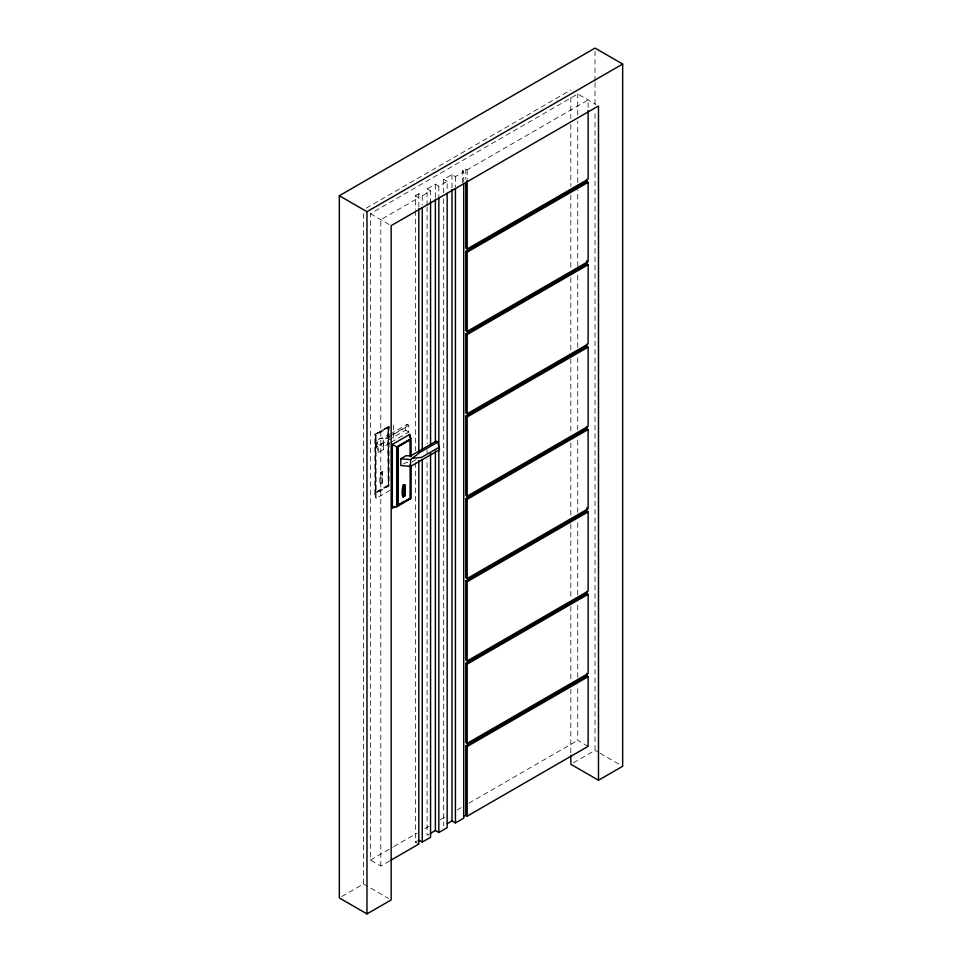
<?xml version="1.0" encoding="UTF-8"?>
<svg xmlns="http://www.w3.org/2000/svg" width="962" height="962" viewBox="0 0 962 962"><rect width="100%" height="100%" fill="white"/><g stroke="black" fill="none" stroke-linecap="round" stroke-linejoin="round"><path stroke-width="0.72" stroke-dasharray="4.81 3.61" d="M341.883 896.476L363.516 883.982L363.516 212.686M389.67 860.894L380.796 866.016L370.43 860.04L370.43 213.672L577.753 93.987L595.887 104.461M380.796 866.016L380.796 219.661L418.819 197.715L415.368 195.719L415.368 209.211M588.119 746.332L577.753 740.343L577.753 684.86M577.753 677.356L577.753 602.368M577.753 594.877L577.753 521.392M577.753 512.397L577.753 437.409M577.753 429.906L577.753 354.93M577.753 347.426L577.753 272.45M577.753 266.45L577.753 189.959M577.753 182.467L577.753 120.971M577.753 114.983L577.753 93.987M573.388 762.818L595.021 750.312L595.021 111.123M595.021 81.109L595.021 51.106M389.586 436.315L383.201 440.007L383.429 449.567L378.294 452.525L376.707 446.885L405.579 430.206L405.579 427.489L407.179 424.326L408.766 425.24L408.766 432.046L390.873 442.388M366.113 208.189L570.839 89.995M415.368 195.719L418.807 193.723L422.258 195.719L430.555 190.933L430.555 201.431M427.092 205.435L427.092 188.937L435.389 184.151L438.84 186.147L447.138 181.361L447.138 191.859M443.686 192.857L443.686 179.365L451.972 174.579L455.435 176.575L463.72 171.789L463.72 182.287M462.337 182.984L462.337 170.983L465.8 168.987L467.183 169.793L588.119 99.964L588.119 108.934M374.867 494.167L374.867 434.283L389.045 426.106L389.045 485.978L374.867 494.167L376.07 498.448L392.135 489.177M388.564 485.714L388.492 427.044L388.564 485.714L375.408 493.229L375.336 434.247L387.818 427.044L388.323 485.858M376.07 498.448L376.07 435.004L389.67 427.164M376.707 446.885L376.707 440.079L389.081 434.764M390.38 434.018L407.179 424.326M390.873 435.582L408.766 425.24M405.579 427.489L387.494 437.938L379.305 438.576M378.294 452.525L378.294 445.719L383.429 442.748M389.586 443.121L383.201 446.813L380.014 444.973M380.423 472.667L382.455 471.813L382.491 482.96C376.13 489.466 383.213 454.425 380.736 483.97M380.699 472.823L382.455 471.813M403.379 464.045L405.94 462.554L408.321 462.626M411.976 461.952L417.087 459.006M380.459 483.814L382.491 482.96M387.818 485.317L375.336 492.52L388.227 485.557L387.818 427.044M370.43 860.04L392.46 847.318M393.759 846.572L417.075 833.104M424.855 828.619L431.325 824.879M440.404 819.636L446.873 815.896M457.251 809.92L461.135 807.671M468.903 803.186L577.753 740.343M415.368 462.662L415.368 842.075L417.652 840.752M429.461 833.934L427.092 835.305L427.092 458.886M462.337 170.983L463.72 171.789M443.686 179.365L447.138 181.361M427.092 188.937L430.555 190.933M370.43 213.672L391.161 225.649M405.579 430.206L408.766 432.046M375.336 434.247L375.721 493.133L375.649 434.451M595.021 750.312L598.797 752.488M600.047 753.222L622.667 766.281M415.368 842.075L418.819 844.071M363.516 883.982L388.648 898.484M374.867 434.283L376.07 435.004M376.707 440.079L378.294 445.719M383.429 449.567L383.201 440.007M382.179 471.645L382.215 482.804M595.021 82.612L595.021 105.123M570.839 97.499L570.839 118.53M570.839 124.531L570.839 186.111M570.839 195.118L570.839 268.699M570.839 277.717L570.839 351.298M570.839 358.802L570.839 433.898M570.839 442.905L570.839 516.498M570.839 524.001L570.839 599.085M570.839 606.601L570.839 680.182M570.839 689.189L570.839 753.775M467.183 169.793L467.183 178.752M465.8 168.987L465.8 179.449M455.435 176.575L455.435 187.073M451.972 174.579L451.972 188.071M443.686 198.857L443.686 825.721M438.84 186.147L438.84 196.645M435.389 184.151L435.389 197.655M427.092 206.938L427.092 443.891M427.092 449.879L427.092 452.886M422.258 195.719L422.258 204.726M418.807 193.723L418.807 207.227M415.368 210.714L415.368 450.661M393.374 425.024L393.374 441.257M388.492 427.044L375.408 434.596L388.564 427.08"/><path stroke-width="1.44" d="M598.484 780.242L622.667 766.281L622.667 64.057L595.021 48.1L339.333 195.719L339.333 897.943L366.979 913.9L391.161 899.939L391.161 225.649L598.484 105.952L598.484 780.242L570.839 764.285L570.839 755.266M366.979 913.9L366.979 211.688L622.667 64.057M465.8 815.355L465.8 745.73L586.736 675.901L588.119 676.707L588.119 746.332L467.183 816.149L465.8 815.355L463.492 816.678M588.119 594.312L588.119 673.508L467.183 743.337L465.8 742.532L465.8 663.335L586.736 593.518L588.119 594.312L467.183 664.141L465.8 663.335M588.119 511.928L588.119 591.125L467.183 660.942L465.8 660.148L465.8 580.952L586.736 511.123L588.119 511.928L467.183 581.745L465.8 580.952M588.119 429.533L588.119 508.73L467.183 578.547L465.8 577.753L465.8 498.556L586.736 428.739L588.119 429.533L467.183 499.35L465.8 498.556M588.119 347.138L588.119 426.334L467.183 496.164L465.8 495.358L465.8 416.161L586.736 346.344L588.119 347.138L467.183 416.967L465.8 416.161M588.119 264.754L588.119 343.951L467.183 413.768L465.8 412.975L465.8 333.778L586.736 263.949L588.119 264.754L467.183 334.572L465.8 333.778M588.119 182.359L588.119 261.556L467.183 331.385L465.8 330.579L465.8 251.383L586.736 181.565L588.119 182.359L467.183 252.176L465.8 251.383M588.119 110.426L588.119 179.172L467.183 248.99L465.8 248.196L465.8 182.443M400.805 458.718L410.582 459.632L419.769 452.489L437.866 442.039L439.454 449.771L410.582 466.438L400.805 465.524L400.805 458.718L405.94 455.747L410.702 455.88L436.267 441.125L437.866 442.039M410.858 465.644L410.858 498.581L396.681 506.77L392.352 507.852L392.352 444.408L409.644 434.427L410.858 438.696L410.858 456.661M392.352 444.408L396.681 446.885L410.858 438.696M410.317 464.562L410.317 498.268L397.234 505.832L397.162 447.15L410.317 439.646L410.317 455.76M397.474 505.687L397.402 447.017L410.004 439.742M439.454 447.053L421.368 457.491L413.179 458.128M403.078 485.738L404.834 484.728L404.858 495.875C398.508 502.38 405.591 467.34 403.102 496.897M402.825 496.729L404.858 495.875M392.352 507.852L394.829 506.421M397.583 447.077L397.583 505.363L403.812 501.755M406.313 500.324L410.461 498.4L410.582 459.632M397.583 505.363L410.461 498.4M465.8 745.73L467.183 746.524L588.119 676.707M430.651 833.248L435.389 830.507L438.84 832.503L447.138 827.717L447.138 193.362M447.234 823.676L451.972 820.935L455.435 822.931L463.72 818.145L463.72 183.778M390.933 860.172L418.819 844.071L418.807 460.666M418.807 840.091L422.258 842.087L430.555 837.301L430.555 453.379M339.333 195.719L366.979 211.688M404.834 484.728L404.581 495.719M586.736 179.437L586.736 181.565M586.736 260.762L586.736 263.949M586.736 344.216L586.736 346.344M586.736 426.611L586.736 428.739M586.736 507.936L586.736 511.123M586.736 591.389L586.736 593.518M586.736 673.773L586.736 675.901M467.183 180.255L467.183 248.99M467.183 252.176L467.183 331.385M467.183 334.572L467.183 413.768M467.183 416.967L467.183 496.164M467.183 499.35L467.183 578.547M467.183 581.745L467.183 660.942M467.183 664.141L467.183 743.337M467.183 746.524L467.183 816.149M455.435 188.564L455.435 822.931M451.972 189.574L451.972 820.935M438.84 198.148L438.84 447.089M438.84 450.096L438.84 832.503M435.389 199.146L435.389 442.099M435.389 451.094L435.389 830.507M430.555 201.431L430.555 444.384M422.258 207.72L422.258 449.17M422.258 459.668L422.258 842.087M418.807 208.73L418.819 452.657M410.461 440.115L410.461 456.553M409.644 434.427L409.644 437.373M397.991 447.318L397.991 505.603M396.681 446.885L396.681 506.77"/></g></svg>
